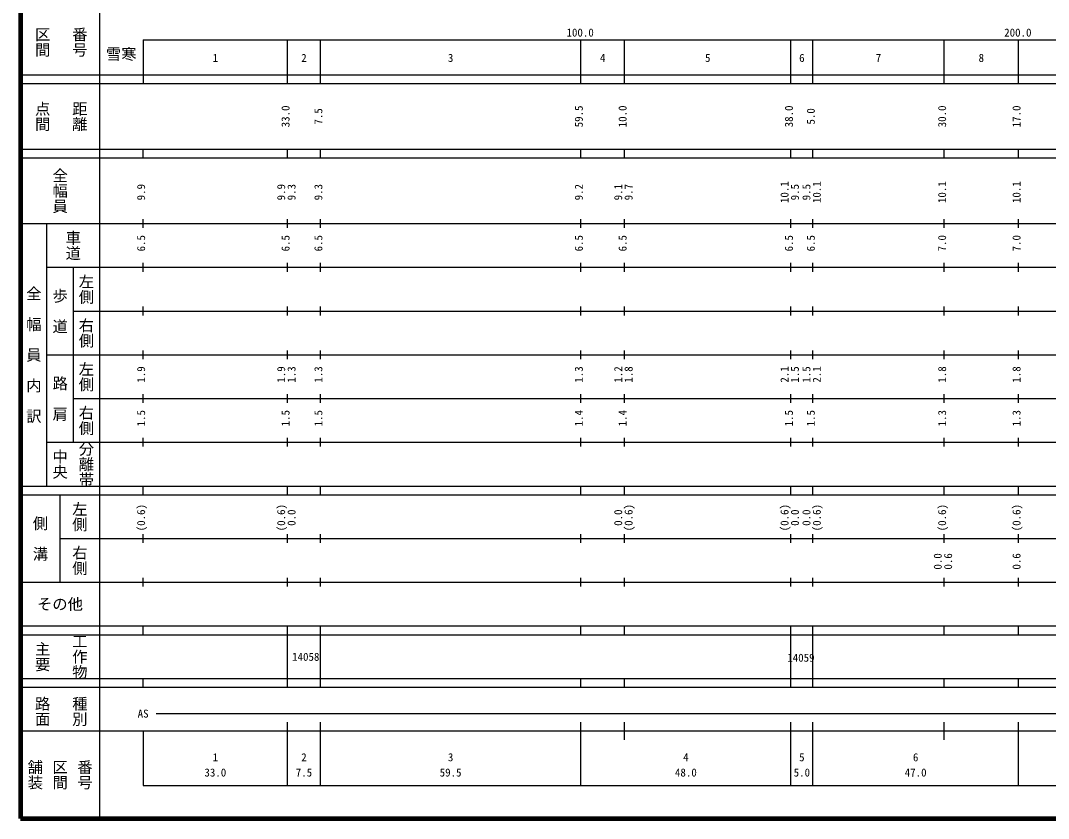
# Model space of a CAD drawing. Units: millimetres on the paper, enlarged 1000 times. Extents: x 40000 to 680000, y 20000 to 380000.
# Drawn here: x 40000 to 274834, y 20000 to 202409 of the extents above; entities that cross this region are included whole.
import ezdxf
from ezdxf.enums import TextEntityAlignment as Align

# ---------------------------------------------------------------- set-up
doc = ezdxf.new("R2010")
doc.units = ezdxf.units.MM
doc.header["$LTSCALE"] = 1000
doc.layers.add('M-TTL', color=2, linetype='Continuous', lineweight=140)
doc.layers.add('M-TTL-BAND', color=7, linetype='Continuous', lineweight=25)
doc.styles.add('@ＭＳ ゴシック', font='')
doc.styles.add('ＭＳ ゴシック', font='')
doc.styles.get('@ＭＳ ゴシック').set_extended_font_data('@MS Gothic')
doc.styles.get('ＭＳ ゴシック').set_extended_font_data('MS Gothic')

msp = doc.modelspace()

# ---------------------------------------------------------------- linework, layer by layer
at = {"layer": 'M-TTL'}
for p, q in [((40000, 380000), (40000, 20000)), ((40000, 20000), (680000, 20000))]:
    msp.add_line(p, q, dxfattribs=at)
at = {"layer": 'M-TTL-BAND'}
for p, q in [((58000, 370000), (58000, 20000)), ((68000, 198000), (579000, 198000)), ((68000, 198000), (68000, 188000)), ((101000, 188000), (101000, 198000)), ((108500, 188000), (108500, 198000)), ((168000, 188000), (168000, 198000)), ((178000, 188000), (178000, 198000)), ((216000, 188000), (216000, 198000)), ((221000, 188000), (221000, 198000)), ((251000, 188000), (251000, 198000)), ((268000, 188000), (268000, 198000)), ((40000, 190000), (579000, 190000)), ((40000, 188000), (579000, 188000)), ((40000, 173000), (579000, 173000)), ((68000, 171000), (68000, 173000)), ((101000, 171000), (101000, 173000)), ((108500, 171000), (108500, 173000)), ((168000, 171000), (168000, 173000)), ((178000, 171000), (178000, 173000)), ((216000, 171000), (216000, 173000)), ((221000, 171000), (221000, 173000)), ((251000, 171000), (251000, 173000)), ((268000, 171000), (268000, 173000)), ((40000, 171000), (579000, 171000)), ((40000, 156000), (579000, 156000)), ((46000, 96000), (46000, 156000)), ((68000, 155000), (68000, 157000)), ((101000, 155000), (101000, 157000)), ((108500, 155000), (108500, 157000)), ((168000, 155000), (168000, 157000)), ((178000, 155000), (178000, 157000)), ((216000, 155000), (216000, 157000)), ((221000, 155000), (221000, 157000)), ((251000, 155000), (251000, 157000)), ((268000, 155000), (268000, 157000)), ((46000, 146000), (579000, 146000)), ((52000, 146000), (52000, 106000)), ((68000, 145000), (68000, 147000)), ((101000, 145000), (101000, 147000)), ((108500, 145000), (108500, 147000)), ((168000, 145000), (168000, 147000)), ((178000, 145000), (178000, 147000)), ((216000, 145000), (216000, 147000)), ((221000, 145000), (221000, 147000)), ((251000, 145000), (251000, 147000)), ((268000, 145000), (268000, 147000)), ((68000, 135000), (68000, 137000)), ((101000, 135000), (101000, 137000)), ((108500, 135000), (108500, 137000)), ((168000, 135000), (168000, 137000)), ((178000, 135000), (178000, 137000)), ((216000, 135000), (216000, 137000)), ((221000, 135000), (221000, 137000)), ((251000, 135000), (251000, 137000)), ((268000, 135000), (268000, 137000)), ((52000, 136000), (579000, 136000)), ((68000, 125000), (68000, 127000)), ((101000, 125000), (101000, 127000)), ((108500, 125000), (108500, 127000)), ((168000, 125000), (168000, 127000)), ((178000, 125000), (178000, 127000)), ((216000, 125000), (216000, 127000)), ((221000, 125000), (221000, 127000)), ((251000, 125000), (251000, 127000)), ((268000, 125000), (268000, 127000)), ((46000, 126000), (579000, 126000)), ((52000, 116000), (579000, 116000)), ((68000, 115000), (68000, 117000)), ((101000, 115000), (101000, 117000)), ((108500, 115000), (108500, 117000)), ((168000, 115000), (168000, 117000)), ((178000, 115000), (178000, 117000)), ((216000, 115000), (216000, 117000)), ((221000, 115000), (221000, 117000)), ((251000, 115000), (251000, 117000)), ((268000, 115000), (268000, 117000)), ((46000, 106000), (579000, 106000)), ((68000, 105000), (68000, 107000)), ((101000, 105000), (101000, 107000)), ((108500, 105000), (108500, 107000)), ((168000, 105000), (168000, 107000)), ((178000, 105000), (178000, 107000)), ((216000, 105000), (216000, 107000)), ((221000, 105000), (221000, 107000)), ((251000, 105000), (251000, 107000)), ((268000, 105000), (268000, 107000)), ((40000, 96000), (579000, 96000)), ((40000, 94000), (579000, 94000)), ((49000, 94000), (49000, 74000)), ((68000, 94000), (68000, 96000)), ((101000, 94000), (101000, 96000)), ((108500, 94000), (108500, 96000)), ((168000, 94000), (168000, 96000)), ((178000, 94000), (178000, 96000)), ((216000, 94000), (216000, 96000)), ((221000, 94000), (221000, 96000)), ((251000, 94000), (251000, 96000)), ((268000, 94000), (268000, 96000)), ((68000, 83000), (68000, 85000)), ((101000, 83000), (101000, 85000)), ((108500, 83000), (108500, 85000)), ((168000, 83000), (168000, 85000)), ((178000, 83000), (178000, 85000)), ((216000, 83000), (216000, 85000)), ((221000, 83000), (221000, 85000)), ((251000, 83000), (251000, 85000)), ((268000, 83000), (268000, 85000)), ((49000, 84000), (579000, 84000)), ((40000, 74000), (579000, 74000)), ((68000, 73000), (68000, 75000)), ((101000, 73000), (101000, 75000)), ((108500, 73000), (108500, 75000)), ((168000, 73000), (168000, 75000)), ((178000, 73000), (178000, 75000)), ((216000, 73000), (216000, 75000)), ((221000, 73000), (221000, 75000)), ((251000, 73000), (251000, 75000)), ((268000, 73000), (268000, 75000)), ((40000, 64000), (579000, 64000)), ((68000, 62000), (68000, 64000)), ((101000, 62000), (101000, 64000)), ((108500, 62000), (108500, 64000)), ((168000, 62000), (168000, 64000)), ((178000, 62000), (178000, 64000)), ((216000, 62000), (216000, 64000)), ((221000, 62000), (221000, 64000)), ((251000, 62000), (251000, 64000)), ((268000, 62000), (268000, 64000)), ((40000, 62000), (579000, 62000)), ((101000, 52000), (101000, 62000)), ((108500, 52000), (108500, 62000)), ((216000, 52000), (216000, 62000)), ((221000, 52000), (221000, 62000)), ((40000, 52000), (579000, 52000)), ((68000, 50000), (68000, 52000)), ((101000, 50000), (101000, 52000)), ((108500, 50000), (108500, 52000)), ((168000, 50000), (168000, 52000)), ((178000, 50000), (178000, 52000)), ((216000, 50000), (216000, 52000)), ((221000, 50000), (221000, 52000)), ((251000, 50000), (251000, 52000)), ((268000, 50000), (268000, 52000)), ((40000, 50000), (579000, 50000)), ((71000, 44000), (565000, 44000)), ((40000, 40000), (579000, 40000)), ((68000, 40000), (68000, 27500)), ((101000, 27500), (101000, 42000)), ((108500, 27500), (108500, 42000)), ((168000, 27500), (168000, 42000)), ((178000, 38000), (178000, 42000)), ((216000, 27500), (216000, 42000)), ((221000, 27500), (221000, 42000)), ((251000, 38000), (251000, 42000)), ((268000, 27500), (268000, 42000)), ((68000, 27500), (579000, 27500))]:
    msp.add_line(p, q, dxfattribs=at)

# ---------------------------------------------------------------- texts
at = {"layer": 'M-TTL-BAND', "style": '@ＭＳ ゴシック'}
for s, p in [('区間', (45000, 197500)), ('番号', (53500, 197500)), ('点間', (45000, 180500)), ('距離', (53500, 180500)), ('全幅員', (49000, 163500)), ('車道', (52000, 151000)), ('左側', (55000, 141000)), ('全\u3000幅\u3000員\u3000内\u3000訳', (43000, 126000)), ('歩\u3000道', (49000, 136000)), ('右側', (55000, 131000)), ('左側', (55000, 121000)), ('路\u3000肩', (49000, 116000)), ('右側', (55000, 111000)), ('分離帯', (55000, 101000)), ('中央', (49000, 101000)), ('左側', (53500, 89000)), ('側\u3000溝', (44500, 84000)), ('右側', (53500, 79000)), ('工作物', (53500, 57000)), ('主要', (45000, 57000)), ('路面', (45000, 44500)), ('種別', (53500, 44500)), ('舗装', (43333, 30000)), ('区間', (49000, 30000)), ('番号', (54667, 30000))]:
    msp.add_text(s, height=2566, rotation=270, dxfattribs=at).set_placement(p, align=Align.MIDDLE_CENTER)
at = {"layer": 'M-TTL-BAND', "style": 'ＭＳ ゴシック'}
for s, p in [('100.0', (167844, 198195)), ('200.0', (267844, 198195)), ('1', (84500, 192405)), ('2', (104750, 192405)), ('3', (138250, 192405)), ('4', (173000, 192405)), ('5', (197000, 192405)), ('6', (218500, 192405)), ('7', (236000, 192405)), ('8', (259500, 192405)), ('AS', (68000, 42500)), ('1', (84500, 32523)), ('2', (104750, 32523)), ('3', (138250, 32523)), ('4', (192000, 32523)), ('5', (218500, 32523)), ('6', (244500, 32523)), ('33.0', (84500, 29033)), ('7.5', (104750, 29033)), ('59.5', (138250, 29033)), ('48.0', (192000, 29033)), ('5.0', (218500, 29033)), ('47.0', (244500, 29033))]:
    msp.add_text(s, height=1833, dxfattribs=at).set_placement(p, align=Align.BOTTOM_CENTER)
for s, p in [('雪寒', (63015, 194734)), ('その他', (49000, 69000))]:
    msp.add_text(s, height=2566, dxfattribs=at).set_placement(p, align=Align.MIDDLE_CENTER)
for s, p in [('33.0', (102000, 180500)), ('7.5', (109500, 180500)), ('59.5', (169000, 180500)), ('10.0', (179000, 180500)), ('38.0', (217000, 180500)), ('5.0', (222000, 180500)), ('30.0', (252000, 180500)), ('17.0', (269000, 180500)), ('9.9', (69000, 163174)), ('9.9', (101000, 163174)), ('9.3', (103370, 163174)), ('9.3', (109500, 163174)), ('9.2', (169000, 163174)), ('9.1', (178000, 163174)), ('9.7', (180370, 163174)), ('10.1', (216000, 163174)), ('9.5', (218370, 163174)), ('9.5', (221000, 163174)), ('10.1', (223370, 163174)), ('10.1', (252000, 163174)), ('10.1', (269000, 163174)), ('6.5', (69000, 151500)), ('6.5', (102000, 151500)), ('6.5', (109500, 151500)), ('6.5', (169000, 151500)), ('6.5', (179000, 151500)), ('6.5', (217000, 151500)), ('6.5', (222000, 151500)), ('7.0', (252000, 151500)), ('7.0', (269000, 151500)), ('1.9', (69000, 121500)), ('1.9', (101000, 121500)), ('1.3', (103370, 121500)), ('1.3', (109500, 121500)), ('1.3', (169000, 121500)), ('1.2', (178000, 121500)), ('1.8', (180370, 121500)), ('2.1', (216000, 121500)), ('1.5', (218370, 121500)), ('1.5', (221000, 121500)), ('2.1', (223370, 121500)), ('1.8', (252000, 121500)), ('1.8', (269000, 121500)), ('1.5', (69000, 111500)), ('1.5', (102000, 111500)), ('1.5', (109500, 111500)), ('1.4', (169000, 111500)), ('1.4', (179000, 111500)), ('1.5', (217000, 111500)), ('1.5', (222000, 111500)), ('1.3', (252000, 111500)), ('1.3', (269000, 111500)), ('(0.6)', (69000, 88764)), ('(0.6)', (101000, 88764)), ('0.0', (103370, 88764)), ('0.0', (178000, 88764)), ('(0.6)', (180370, 88764)), ('(0.6)', (216000, 88764)), ('0.0', (218370, 88764)), ('0.0', (221000, 88764)), ('(0.6)', (223370, 88764)), ('(0.6)', (252000, 88764)), ('(0.6)', (269000, 88764)), ('0.0', (251000, 78764)), ('0.6', (253370, 78764)), ('0.6', (269000, 78764))]:
    msp.add_text(s, height=1833, rotation=90, dxfattribs=at).set_placement(p, align=Align.BOTTOM_CENTER)
for s, p in [('14058', (102041, 55490)), ('14059', (215167, 55282))]:
    msp.add_text(s, height=1833, dxfattribs=at).set_placement(p, align=Align.BOTTOM_LEFT)

doc.saveas('drawing.dxf')
